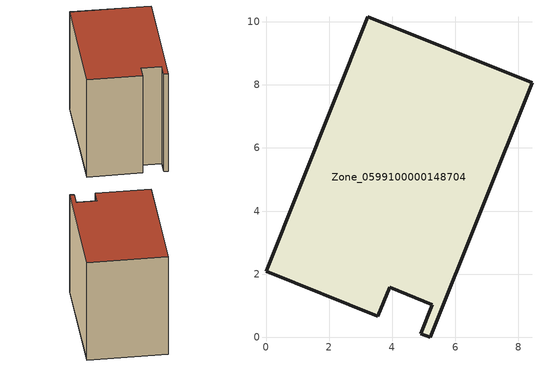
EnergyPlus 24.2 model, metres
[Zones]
Zone_0599100000148704
 floor ground (C_G): 0,2.09 3.22,10.16 8.43,8.07 5.2,0 4.91,0.12 5.27,1.03 3.92,1.58 3.55,0.66 z0
 wall outside (C_F): 3.22,10.16 0,2.09 3.55,0.66 3.92,1.58 5.27,1.03 4.91,0.12 5.2,0 8.43,8.07 3.22,10.16 z0:7.86
 roof outside (C_R): 5.2,0 8.43,8.07 3.22,10.16 0,2.09 3.55,0.66 3.92,1.58 5.27,1.03 4.91,0.12 z7.86
[BUILDING]
Pand.0599100000148704: North Axis=0; Terrain=City; Loads Convergence Tolerance Value=0.04; Temperature Convergence Tolerance Value=0.4; Solar Distribution=FullExterior; Maximum Number of Warmup Days=25; Minimum Number of Warmup Days=1
[Site:Location]
Rotterdam.The.Hague.AP_ZH_NLD Design_Conditions: Latitude=51.96; Longitude=4.45; Time Zone=1; Elevation=-4.5
[SITE:GROUNDTEMPERATURE:BUILDINGSURFACE]
18, 18, 18, 18, 18, 18, 18, 18, 18, 18, 18, 18
[MATERIAL] Thermal Absorptance=0.9; Solar Absorptance=0.7; Visible Absorptance=0.7
Name | Roughness | Thickness | Conductivity | Density | Specific Heat
G.TC.1975-1991 | MediumSmooth | 0.15 | 0.288461 | 540 | 1210
F.TC.1975-1991 | Rough | 0.3 | 0.230769 | 1920 | 840
R.TC.1975-1991 | MediumRough | 0.2 | 0.153846 | 1500 | 1000
[CONSTRUCTION]
C_G: G.TC.1975-1991
C_F: F.TC.1975-1991
C_R: R.TC.1975-1991
[ZONE]
Zone_0599100000148704: Type=1; Multiplier=1; Ceiling Height=Autocalculate; Volume=Autocalculate; Floor Area=autocalculate; Part of Total Floor Area=Yes
[ZONEINFILTRATION:DESIGNFLOWRATE]
Infil_Zone_0599100000148704: Zone or ZoneList or Space or SpaceList=Zone_0599100000148704; Schedule=AlwaysOn; Design Flow Rate Calculation Method=Flow/Area; Flow Rate per Floor Area=0.003; Constant Term Coefficient=1; Temperature Term Coefficient=0; Velocity Term Coefficient=0; Velocity Squared Term Coefficient=0
[HVACTEMPLATE:ZONE:IDEALLOADSAIRSYSTEM]
Zone_0599100000148704: Maximum Heating Supply Air Temperature=50; Minimum Cooling Supply Air Temperature=13; Maximum Heating Supply Air Humidity Ratio=0.0156; Minimum Cooling Supply Air Humidity Ratio=0.0077; Heating Limit=NoLimit; Cooling Limit=NoLimit; Dehumidification Control Type=ConstantSensibleHeatRatio; Cooling Sensible Heat Ratio=0.7; Dehumidification Setpoint=60; Humidification Control Type=None; Humidification Setpoint=30; Outdoor Air Method=None; Outdoor Air Flow Rate per Person=0.00944; Outdoor Air Flow Rate per Zone Floor Area=0; Outdoor Air Flow Rate per Zone=0; Demand Controlled Ventilation Type=None; Outdoor Air Economizer Type=NoEconomizer; Heat Recovery Type=None; Sensible Heat Recovery Effectiveness=0.7; Latent Heat Recovery Effectiveness=0.65
[ZONECONTROL:THERMOSTAT]
ThermostatControl_Zone_0599100000148704: Zone or ZoneList=Zone_0599100000148704; Control Type Schedule=DualSetpointControlType; Control 1=Thermostat_Zone_0599100000148704; Temperature Difference Between Cutout And Setpoint=0
[THERMOSTATSETPOINT:DUALSETPOINT]
Thermostat_Zone_0599100000148704: Heating Setpoint Temperature Schedule=HeatingSetpoint_Zone_0599100000148704; Cooling Setpoint Temperature Schedule=CoolingSetpoint_Zone_0599100000148704
[SCHEDULE:COMPACT]
HeatingSetpoint_Zone_0599100000148704: Through: 12/31, For: AllDays, Until: 24:00, 21
CoolingSetpoint_Zone_0599100000148704: Through: 12/31, For: AllDays, Until: 24:00, 24
DualSetpointControlType: Through: 12/31, For: AllDays, Until: 24:00, 4
AlwaysOn: Through: 12/31, For: AllDays, Until: 24:00, 1
